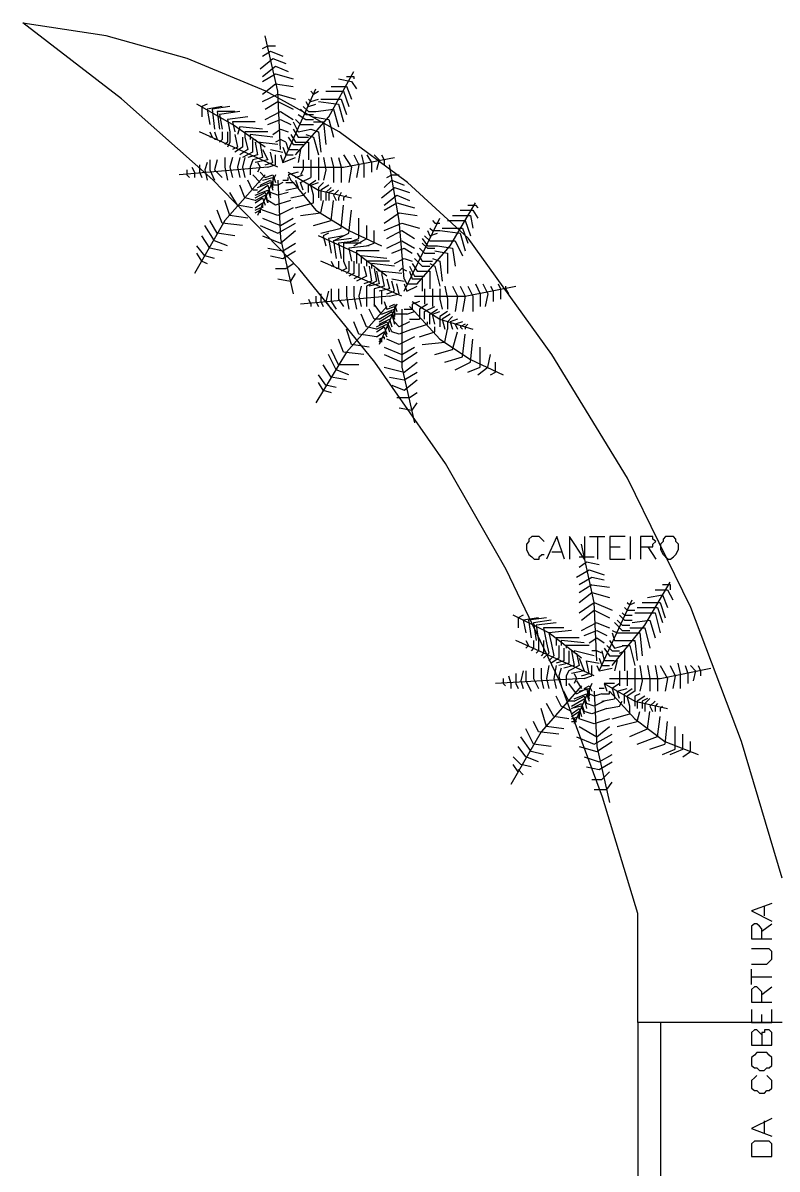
# Model space of a CAD drawing. Header units: millimetres. Extents: x -369 to -70, y -1414 to -1185.
# Drawn here: x -280.49 to -270.41, y -1296.59 to -1281.26 of the extents above; entities that cross this region are included whole.
import ezdxf

# ---------------------------------------------------------------- set-up
doc = ezdxf.new("R2010")
doc.units = ezdxf.units.MM
doc.header["$MEASUREMENT"] = 0
for name, color, linetype in [('10', 10, 'Continuous'), ('2', 2, 'Continuous'), ('50', 50, 'Continuous'), ('64', 64, 'Continuous')]:
    doc.layers.add(name, color=color, linetype=linetype)

msp = doc.modelspace()

# ---------------------------------------------------------------- linework, layer by layer
at = {"layer": '10'}
for points in [[(-272.272, -1294.624), (-272.272, -1301.05)], [(-270.342, -1294.624), (-272.272, -1294.624)], [(-271.969, -1294.624), (-271.969, -1301.05)]]:
    msp.add_lwpolyline(points, dxfattribs=at)
at = {"layer": '2'}
for points in [[(-272.272, -1293.169), (-272.744, -1291.611), (-273.319, -1290.056), (-274.031, -1288.565), (-274.842, -1287.147), (-275.789, -1285.792), (-276.804, -1284.541), (-277.955, -1283.354), (-279.174, -1282.271), (-280.493, -1281.256)], [(-274.538, -1284.134), (-275.35, -1283.39), (-276.265, -1282.715), (-277.244, -1282.171), (-278.295, -1281.732), (-279.378, -1281.428), (-280.493, -1281.26)], [(-270.342, -1292.694), (-270.886, -1290.867), (-271.561, -1289.073), (-272.408, -1287.347), (-273.423, -1285.692), (-274.538, -1284.134)], [(-272.272, -1294.624), (-272.272, -1293.169)]]:
    msp.add_lwpolyline(points, dxfattribs=at)
at = {"layer": '50'}
for points in [[(-273.523, -1288.194), (-273.555, -1288.162), (-273.591, -1288.126), (-273.659, -1288.126), (-273.691, -1288.126), (-273.727, -1288.162), (-273.727, -1288.194), (-273.759, -1288.23), (-273.759, -1288.298), (-273.727, -1288.366), (-273.691, -1288.398), (-273.659, -1288.43), (-273.591, -1288.43), (-273.591, -1288.398), (-273.555, -1288.366), (-273.523, -1288.366)], [(-273.251, -1288.43), (-273.355, -1288.126), (-273.355, -1288.126), (-273.491, -1288.43)], [(-272.984, -1288.126), (-272.984, -1288.43), (-272.984, -1288.43), (-273.184, -1288.126), (-273.184, -1288.126), (-273.184, -1288.43)], [(-272.916, -1288.126), (-272.712, -1288.126)], [(-272.812, -1288.126), (-272.812, -1288.43)], [(-272.44, -1288.126), (-272.644, -1288.126), (-272.644, -1288.126), (-272.644, -1288.43)], [(-272.372, -1288.126), (-272.372, -1288.43)], [(-272.236, -1288.262), (-272.137, -1288.262), (-272.069, -1288.262), (-272.069, -1288.23), (-272.033, -1288.194), (-272.069, -1288.162), (-272.069, -1288.126), (-272.137, -1288.126), (-272.236, -1288.126), (-272.236, -1288.126), (-272.236, -1288.43)], [(-271.865, -1288.126), (-271.901, -1288.126), (-271.933, -1288.162), (-271.933, -1288.194), (-271.969, -1288.23), (-271.969, -1288.298), (-271.933, -1288.366), (-271.901, -1288.398), (-271.865, -1288.43), (-271.833, -1288.43), (-271.797, -1288.398), (-271.765, -1288.366), (-271.729, -1288.298), (-271.729, -1288.23), (-271.765, -1288.194), (-271.765, -1288.162), (-271.797, -1288.126), (-271.833, -1288.126), (-271.865, -1288.126)], [(-273.423, -1288.33), (-273.287, -1288.33)], [(-272.644, -1288.262), (-272.508, -1288.262)], [(-272.137, -1288.262), (-272.033, -1288.43)], [(-272.644, -1288.43), (-272.44, -1288.43)], [(-270.478, -1293.033), (-270.75, -1293.133), (-270.75, -1293.133), (-270.478, -1293.269)], [(-270.578, -1293.201), (-270.578, -1293.065)], [(-270.614, -1293.505), (-270.614, -1293.373), (-270.646, -1293.337), (-270.682, -1293.305), (-270.714, -1293.305), (-270.75, -1293.337), (-270.75, -1293.373), (-270.75, -1293.505), (-270.75, -1293.505), (-270.478, -1293.505)], [(-270.614, -1293.405), (-270.478, -1293.305)], [(-270.75, -1293.845), (-270.546, -1293.845), (-270.514, -1293.813), (-270.478, -1293.777), (-270.478, -1293.745), (-270.478, -1293.709), (-270.478, -1293.677), (-270.514, -1293.641), (-270.546, -1293.641), (-270.75, -1293.641)], [(-270.75, -1294.116), (-270.75, -1293.913)], [(-270.75, -1294.013), (-270.478, -1294.013)], [(-270.614, -1294.352), (-270.614, -1294.216), (-270.646, -1294.184), (-270.682, -1294.148), (-270.714, -1294.148), (-270.75, -1294.184), (-270.75, -1294.216), (-270.75, -1294.352), (-270.75, -1294.352), (-270.478, -1294.352)], [(-270.614, -1294.252), (-270.478, -1294.148)], [(-270.75, -1294.452), (-270.75, -1294.624), (-270.75, -1294.624), (-270.478, -1294.624)], [(-270.478, -1294.624), (-270.478, -1294.452)], [(-270.614, -1294.624), (-270.614, -1294.52)], [(-270.614, -1294.792), (-270.646, -1294.76), (-270.682, -1294.724), (-270.714, -1294.724), (-270.75, -1294.76), (-270.75, -1294.792), (-270.75, -1294.928), (-270.75, -1294.928), (-270.478, -1294.928), (-270.478, -1294.928), (-270.478, -1294.792), (-270.478, -1294.76), (-270.514, -1294.724), (-270.578, -1294.724), (-270.578, -1294.76), (-270.614, -1294.76), (-270.614, -1294.792), (-270.614, -1294.928)], [(-270.75, -1295.163), (-270.75, -1295.199), (-270.714, -1295.231), (-270.682, -1295.231), (-270.646, -1295.267), (-270.582, -1295.267), (-270.546, -1295.231), (-270.514, -1295.231), (-270.478, -1295.199), (-270.478, -1295.163), (-270.478, -1295.132), (-270.478, -1295.096), (-270.514, -1295.064), (-270.546, -1295.028), (-270.582, -1295.028), (-270.646, -1295.028), (-270.682, -1295.028), (-270.714, -1295.064), (-270.75, -1295.096), (-270.75, -1295.132), (-270.75, -1295.163)], [(-270.682, -1295.335), (-270.714, -1295.367), (-270.75, -1295.403), (-270.75, -1295.467), (-270.75, -1295.503), (-270.714, -1295.535), (-270.682, -1295.535), (-270.646, -1295.571), (-270.578, -1295.571), (-270.546, -1295.535), (-270.514, -1295.535), (-270.478, -1295.503), (-270.478, -1295.467), (-270.478, -1295.403), (-270.514, -1295.367), (-270.546, -1295.335)], [(-270.478, -1295.911), (-270.75, -1296.043), (-270.75, -1296.043), (-270.478, -1296.147)], [(-270.578, -1296.111), (-270.578, -1295.943)], [(-270.75, -1296.418), (-270.478, -1296.418), (-270.478, -1296.418), (-270.478, -1296.314), (-270.478, -1296.247), (-270.514, -1296.215), (-270.546, -1296.215), (-270.578, -1296.215), (-270.646, -1296.215), (-270.682, -1296.215), (-270.714, -1296.215), (-270.75, -1296.247), (-270.75, -1296.314), (-270.75, -1296.418)]]:
    msp.add_lwpolyline(points, dxfattribs=at)
at = {"layer": '64'}
for points in [[(-277.048, -1282.951), (-277.084, -1282.171), (-277.252, -1281.428)], [(-277.288, -1281.6), (-277.22, -1281.564), (-277.22, -1281.564), (-277.116, -1281.564)], [(-277.32, -1281.868), (-277.152, -1281.732)], [(-277.288, -1281.7), (-277.184, -1281.632), (-277.016, -1281.7)], [(-277.152, -1281.732), (-276.98, -1281.8)], [(-277.288, -1281.971), (-277.116, -1281.836)], [(-277.116, -1281.836), (-276.948, -1281.904)], [(-277.288, -1282.039), (-277.116, -1281.936)], [(-277.116, -1281.936), (-276.88, -1282.003)], [(-276.848, -1283.019), (-276.405, -1282.511), (-276.069, -1281.904)], [(-276.273, -1282.003), (-276.101, -1282.039)], [(-276.169, -1281.971), (-276.069, -1281.971)], [(-276.101, -1282.039), (-276.033, -1282.139)], [(-276.069, -1281.971), (-276.069, -1282.003)], [(-277.288, -1282.207), (-277.116, -1282.071)], [(-277.116, -1282.071), (-276.88, -1282.107)], [(-277.016, -1283.122), (-276.576, -1282.139)], [(-276.644, -1282.171), (-276.608, -1282.207)], [(-276.608, -1282.207), (-276.54, -1282.171)], [(-276.441, -1282.171), (-276.205, -1282.171)], [(-276.373, -1282.107), (-276.169, -1282.107)], [(-276.205, -1282.171), (-276.137, -1282.375)], [(-276.169, -1282.103), (-276.101, -1282.275)], [(-277.252, -1282.919), (-277.691, -1282.615), (-278.167, -1282.343)], [(-278.031, -1282.343), (-278.099, -1282.375), (-278.099, -1282.375), (-278.099, -1282.511)], [(-277.288, -1282.307), (-277.084, -1282.207)], [(-277.252, -1282.411), (-277.084, -1282.307)], [(-277.084, -1282.207), (-276.848, -1282.275)], [(-277.084, -1282.307), (-276.88, -1282.411)], [(-276.712, -1282.307), (-276.676, -1282.375)], [(-276.676, -1282.275), (-276.644, -1282.307)], [(-276.676, -1282.375), (-276.576, -1282.343)], [(-276.644, -1282.307), (-276.54, -1282.275)], [(-276.54, -1282.307), (-276.273, -1282.343)], [(-276.509, -1282.275), (-276.237, -1282.275)], [(-276.273, -1282.343), (-276.205, -1282.579)], [(-276.237, -1282.275), (-276.169, -1282.479)], [(-277.827, -1282.375), (-278.031, -1282.411)], [(-278.031, -1282.411), (-277.995, -1282.615)], [(-277.727, -1282.375), (-277.963, -1282.411)], [(-277.963, -1282.411), (-277.931, -1282.679)], [(-277.895, -1282.443), (-277.863, -1282.679)], [(-277.659, -1282.443), (-277.895, -1282.443)], [(-277.592, -1282.443), (-277.863, -1282.479), (-277.863, -1282.479), (-277.827, -1282.679)], [(-277.488, -1282.511), (-277.759, -1282.547), (-277.759, -1282.547), (-277.727, -1282.715)], [(-277.252, -1282.547), (-277.048, -1282.443)], [(-277.048, -1282.443), (-276.88, -1282.547)], [(-276.812, -1282.479), (-276.712, -1282.547)], [(-276.78, -1282.411), (-276.712, -1282.479)], [(-276.744, -1282.375), (-276.676, -1282.443)], [(-276.712, -1282.479), (-276.608, -1282.479)], [(-276.676, -1282.443), (-276.576, -1282.443)], [(-276.608, -1282.511), (-276.405, -1282.547)], [(-276.576, -1282.443), (-276.341, -1282.411)], [(-276.341, -1282.411), (-276.273, -1282.647)], [(-277.691, -1282.579), (-277.659, -1282.715)], [(-277.388, -1282.579), (-277.691, -1282.579)], [(-277.592, -1282.647), (-277.624, -1282.747)], [(-277.288, -1282.679), (-277.592, -1282.647)], [(-277.22, -1282.615), (-277.048, -1282.547)], [(-277.048, -1282.547), (-276.912, -1282.615)], [(-276.88, -1282.579), (-276.812, -1282.715)], [(-276.848, -1282.547), (-276.78, -1282.615)], [(-276.78, -1282.615), (-276.608, -1282.615)], [(-276.712, -1282.547), (-276.608, -1282.547)], [(-276.608, -1282.579), (-276.473, -1282.579)], [(-276.473, -1282.579), (-276.441, -1282.883)], [(-276.405, -1282.547), (-276.341, -1282.783)], [(-277.084, -1283.186), (-278.131, -1282.715)], [(-277.995, -1282.715), (-277.963, -1282.783), (-277.963, -1282.783), (-277.995, -1282.783)], [(-277.931, -1282.715), (-277.895, -1282.815), (-277.895, -1282.815), (-277.931, -1282.815)], [(-277.827, -1282.815), (-277.863, -1282.851)], [(-277.827, -1282.715), (-277.827, -1282.815)], [(-277.759, -1282.715), (-277.759, -1282.851)], [(-277.727, -1282.715), (-277.727, -1282.851)], [(-277.659, -1282.747), (-277.624, -1282.919)], [(-277.556, -1282.783), (-277.556, -1282.919)], [(-277.524, -1282.715), (-277.524, -1282.783)], [(-277.22, -1282.715), (-277.524, -1282.715)], [(-277.524, -1282.783), (-277.488, -1282.951)], [(-277.456, -1282.747), (-277.456, -1282.815)], [(-277.152, -1282.783), (-277.456, -1282.747)], [(-277.424, -1282.815), (-277.424, -1282.987)], [(-277.356, -1282.851), (-277.388, -1282.815)], [(-277.152, -1282.747), (-277.048, -1282.679)], [(-277.048, -1282.815), (-277.116, -1282.851)], [(-277.048, -1282.679), (-276.948, -1282.715)], [(-276.98, -1282.851), (-277.048, -1282.815)], [(-276.948, -1282.783), (-276.88, -1282.883)], [(-276.912, -1282.747), (-276.848, -1282.851)], [(-276.88, -1282.679), (-276.812, -1282.783)], [(-276.812, -1282.715), (-276.644, -1282.679)], [(-276.812, -1282.783), (-276.676, -1282.783)], [(-276.712, -1282.747), (-276.608, -1282.783)], [(-276.644, -1282.679), (-276.54, -1282.715)], [(-276.608, -1282.783), (-276.54, -1283.019)], [(-276.54, -1282.715), (-276.509, -1282.987)], [(-277.759, -1282.851), (-277.795, -1282.883)], [(-277.727, -1282.851), (-277.759, -1282.919)], [(-277.624, -1282.919), (-277.691, -1282.951)], [(-277.556, -1282.919), (-277.659, -1282.987)], [(-277.488, -1282.951), (-277.592, -1283.019)], [(-277.32, -1282.883), (-277.288, -1283.055), (-277.42, -1283.086)], [(-277.388, -1282.851), (-277.356, -1283.019)], [(-277.288, -1282.951), (-277.22, -1283.086), (-277.22, -1283.086), (-277.388, -1283.122)], [(-277.084, -1282.883), (-277.356, -1282.851)], [(-277.184, -1282.951), (-277.016, -1282.987)], [(-277.016, -1282.919), (-276.98, -1283.019)], [(-276.98, -1282.851), (-276.948, -1282.951)], [(-276.948, -1282.951), (-276.812, -1282.951)], [(-276.88, -1282.883), (-276.744, -1282.883)], [(-276.848, -1282.851), (-276.744, -1282.851)], [(-276.78, -1282.951), (-276.812, -1283.122)], [(-276.744, -1282.851), (-276.676, -1282.851)], [(-276.676, -1282.851), (-276.676, -1283.086)], [(-278.031, -1283.122), (-278.063, -1283.222)], [(-277.995, -1283.086), (-277.995, -1283.222)], [(-277.895, -1283.086), (-277.931, -1283.222)], [(-277.795, -1283.055), (-277.795, -1283.186)], [(-277.691, -1283.055), (-277.727, -1283.186)], [(-277.592, -1283.055), (-277.624, -1283.186)], [(-277.424, -1282.987), (-277.556, -1283.055)], [(-277.524, -1283.055), (-277.556, -1283.186), (-277.556, -1283.186), (-277.524, -1283.322)], [(-277.356, -1283.019), (-277.488, -1283.055)], [(-277.42, -1283.086), (-277.456, -1283.186)], [(-277.356, -1283.122), (-277.32, -1283.186)], [(-277.252, -1283.154), (-277.152, -1283.122)], [(-277.152, -1283.122), (-277.184, -1282.987)], [(-277.116, -1283.154), (-277.116, -1283.019)], [(-277.048, -1283.019), (-277.016, -1283.122), (-276.848, -1283.055)], [(-276.98, -1283.019), (-276.88, -1283.019)], [(-276.88, -1283.186), (-276.205, -1283.186), (-275.525, -1283.055)], [(-276.744, -1283.086), (-276.744, -1283.222)], [(-276.644, -1283.086), (-276.644, -1283.222)], [(-276.54, -1283.055), (-276.54, -1283.222)], [(-276.473, -1283.055), (-276.441, -1283.222)], [(-276.373, -1283.055), (-276.341, -1283.186), (-276.341, -1283.186), (-276.341, -1283.39)], [(-276.273, -1283.055), (-276.237, -1283.186), (-276.237, -1283.186), (-276.237, -1283.39)], [(-276.205, -1283.019), (-276.101, -1283.186), (-276.101, -1283.186), (-276.137, -1283.39)], [(-276.069, -1283.019), (-276.001, -1283.154)], [(-275.965, -1283.019), (-275.933, -1283.154), (-275.933, -1283.322)], [(-275.897, -1283.019), (-275.833, -1283.122)], [(-275.833, -1283.118), (-275.833, -1283.254)], [(-275.797, -1283.019), (-275.729, -1283.086), (-275.765, -1283.222)], [(-275.697, -1283.019), (-275.661, -1283.086), (-275.661, -1283.086), (-275.661, -1283.154)], [(-277.22, -1283.186), (-278.403, -1283.29)], [(-278.303, -1283.222), (-278.303, -1283.29), (-278.303, -1283.29), (-278.267, -1283.322)], [(-278.235, -1283.186), (-278.199, -1283.254), (-278.199, -1283.322)], [(-278.131, -1283.154), (-278.131, -1283.254)], [(-278.131, -1283.254), (-278.099, -1283.322)], [(-278.063, -1283.222), (-278.031, -1283.358)], [(-277.995, -1283.222), (-277.931, -1283.358)], [(-277.931, -1283.222), (-277.827, -1283.322)], [(-277.795, -1283.186), (-277.759, -1283.358)], [(-277.727, -1283.186), (-277.691, -1283.322)], [(-277.624, -1283.186), (-277.592, -1283.322)], [(-277.456, -1283.186), (-277.456, -1283.29)], [(-277.32, -1283.186), (-277.356, -1283.254)], [(-277.32, -1283.254), (-277.252, -1283.322)], [(-277.22, -1283.186), (-277.116, -1283.154)], [(-276.812, -1283.254), (-276.948, -1283.29)], [(-276.948, -1283.254), (-276.54, -1283.494), (-276.101, -1283.594)], [(-276.744, -1283.222), (-276.78, -1283.29)], [(-276.644, -1283.222), (-276.644, -1283.322)], [(-276.54, -1283.222), (-276.54, -1283.358)], [(-276.441, -1283.222), (-276.473, -1283.358)], [(-276.001, -1283.154), (-276.033, -1283.322)], [(-275.394, -1284.677), (-275.461, -1283.898), (-275.593, -1283.154)], [(-277.252, -1283.29), (-277.795, -1283.898), (-278.199, -1284.609)], [(-277.524, -1283.594), (-277.592, -1283.426)], [(-277.424, -1283.494), (-277.488, -1283.358)], [(-277.32, -1283.39), (-277.42, -1283.29)], [(-277.116, -1283.29), (-277.356, -1283.83)], [(-277.356, -1283.458), (-277.184, -1283.39)], [(-277.356, -1283.526), (-277.22, -1283.426), (-277.22, -1283.426), (-277.184, -1283.562)], [(-277.32, -1283.426), (-277.184, -1283.358)], [(-277.288, -1283.358), (-277.152, -1283.322)], [(-277.252, -1283.322), (-277.152, -1283.29)], [(-277.184, -1283.358), (-277.152, -1283.458)], [(-277.184, -1283.39), (-277.152, -1283.494)], [(-277.152, -1283.29), (-277.116, -1283.39)], [(-277.152, -1283.322), (-277.152, -1283.426)], [(-277.084, -1283.426), (-277.152, -1283.426)], [(-277.084, -1283.358), (-277.048, -1284.138), (-276.88, -1284.881)], [(-277.016, -1283.39), (-277.084, -1283.426)], [(-277.016, -1283.358), (-276.948, -1283.358), (-276.948, -1283.358), (-276.948, -1283.322)], [(-276.98, -1283.39), (-276.88, -1283.39)], [(-276.948, -1283.29), (-276.912, -1283.358)], [(-276.88, -1283.39), (-276.912, -1283.358)], [(-276.88, -1283.39), (-276.576, -1283.762), (-276.137, -1284.034), (-275.697, -1284.237)], [(-276.848, -1283.322), (-276.744, -1283.29)], [(-276.848, -1283.358), (-276.812, -1283.458)], [(-276.78, -1283.39), (-276.644, -1283.322)], [(-276.744, -1283.494), (-276.78, -1283.39)], [(-276.676, -1283.426), (-276.576, -1283.358)], [(-276.676, -1283.526), (-276.676, -1283.426)], [(-276.644, -1283.426), (-276.54, -1283.39)], [(-276.608, -1283.562), (-276.644, -1283.426)], [(-276.473, -1283.39), (-276.54, -1283.458)], [(-276.405, -1283.426), (-276.509, -1283.494)], [(-275.661, -1283.458), (-275.561, -1283.358), (-275.394, -1283.426)], [(-275.629, -1283.322), (-275.561, -1283.29), (-275.561, -1283.29), (-275.461, -1283.29)], [(-277.624, -1283.694), (-277.727, -1283.526)], [(-277.356, -1283.494), (-277.42, -1283.494)], [(-277.388, -1283.562), (-277.22, -1283.494), (-277.22, -1283.494), (-277.184, -1283.594)], [(-277.388, -1283.594), (-277.252, -1283.526)], [(-277.388, -1283.63), (-277.252, -1283.562)], [(-277.252, -1283.526), (-277.22, -1283.662), (-277.22, -1283.662), (-277.252, -1283.562)], [(-277.084, -1283.562), (-277.184, -1283.526)], [(-276.948, -1283.526), (-277.084, -1283.562)], [(-276.98, -1283.494), (-276.812, -1283.458)], [(-276.912, -1283.594), (-276.744, -1283.562), (-276.744, -1283.562), (-276.712, -1283.526)], [(-276.608, -1283.662), (-276.608, -1283.562)], [(-276.54, -1283.458), (-276.54, -1283.594)], [(-276.509, -1283.494), (-276.509, -1283.63)], [(-276.373, -1283.458), (-276.441, -1283.526)], [(-276.441, -1283.526), (-276.441, -1283.63)], [(-276.341, -1283.494), (-276.405, -1283.526), (-276.405, -1283.526), (-276.405, -1283.63)], [(-276.273, -1283.494), (-276.341, -1283.562), (-276.305, -1283.63)], [(-276.237, -1283.526), (-276.273, -1283.594)], [(-276.169, -1283.562), (-276.205, -1283.594), (-276.205, -1283.594), (-276.205, -1283.63)], [(-275.697, -1283.594), (-275.525, -1283.458)], [(-275.661, -1283.694), (-275.493, -1283.562)], [(-275.525, -1283.458), (-275.326, -1283.526)], [(-275.493, -1283.562), (-275.326, -1283.63)], [(-277.727, -1283.83), (-277.795, -1283.63)], [(-277.424, -1283.73), (-277.624, -1283.694)], [(-277.388, -1283.63), (-277.524, -1283.594)], [(-277.388, -1283.662), (-277.288, -1283.594)], [(-277.388, -1283.73), (-277.288, -1283.662)], [(-277.388, -1283.762), (-277.32, -1283.73)], [(-277.32, -1283.73), (-277.288, -1283.762)], [(-277.288, -1283.594), (-277.252, -1283.694)], [(-277.288, -1283.662), (-277.288, -1283.73)], [(-277.116, -1283.694), (-277.22, -1283.63)], [(-276.916, -1283.63), (-277.116, -1283.694)], [(-276.88, -1283.73), (-277.084, -1283.83)], [(-276.848, -1283.73), (-276.608, -1283.662)], [(-276.509, -1283.798), (-276.473, -1283.63)], [(-276.373, -1283.898), (-276.341, -1283.63)], [(-276.273, -1283.594), (-276.273, -1283.63)], [(-276.237, -1284.002), (-276.205, -1283.694)], [(-275.661, -1283.762), (-275.493, -1283.662)], [(-275.493, -1283.662), (-275.258, -1283.73)], [(-275.222, -1284.745), (-274.782, -1284.237), (-274.442, -1283.662)], [(-274.546, -1283.694), (-274.442, -1283.694)], [(-274.442, -1283.694), (-274.41, -1283.73)], [(-277.827, -1283.934), (-277.895, -1283.762)], [(-277.488, -1283.866), (-277.727, -1283.83)], [(-277.388, -1283.798), (-277.32, -1283.762)], [(-277.32, -1283.762), (-277.32, -1283.798)], [(-277.084, -1283.83), (-277.288, -1283.762)], [(-277.288, -1283.866), (-277.048, -1283.966)], [(-277.048, -1283.966), (-276.88, -1283.866)], [(-276.78, -1283.83), (-276.509, -1283.798)], [(-276.137, -1284.07), (-276.101, -1283.762)], [(-276.001, -1284.138), (-276.001, -1283.866)], [(-275.661, -1283.934), (-275.461, -1283.798)], [(-275.461, -1283.798), (-275.222, -1283.83)], [(-275.394, -1284.845), (-274.918, -1283.866)], [(-274.75, -1283.83), (-274.51, -1283.83)], [(-274.646, -1283.762), (-274.478, -1283.762)], [(-274.51, -1283.83), (-274.478, -1284.002)], [(-274.478, -1283.762), (-274.41, -1283.866)], [(-277.931, -1284.169), (-278.063, -1283.966)], [(-277.895, -1284.07), (-277.995, -1283.898)], [(-277.556, -1283.966), (-277.827, -1283.934)], [(-277.32, -1283.966), (-277.084, -1284.07)], [(-277.084, -1284.07), (-276.848, -1283.934)], [(-277.048, -1284.201), (-276.848, -1284.034)], [(-276.608, -1283.966), (-276.373, -1283.898)], [(-276.509, -1284.07), (-276.237, -1284.002)], [(-275.897, -1284.138), (-275.897, -1283.966)], [(-275.797, -1284.201), (-275.797, -1284.034)], [(-275.661, -1284.034), (-275.426, -1283.934)], [(-275.629, -1284.138), (-275.426, -1284.034)], [(-275.426, -1283.934), (-275.19, -1284.002)], [(-275.426, -1284.034), (-275.258, -1284.138)], [(-275.086, -1284.034), (-275.054, -1284.102)], [(-275.054, -1284.002), (-275.018, -1284.034)], [(-275.018, -1283.898), (-274.986, -1283.934)], [(-275.018, -1284.034), (-274.918, -1284.034)], [(-274.986, -1283.934), (-274.918, -1283.934)], [(-274.918, -1284.034), (-274.646, -1284.07)], [(-274.886, -1284.002), (-274.614, -1284.002)], [(-274.818, -1283.898), (-274.578, -1283.898)], [(-274.614, -1284.002), (-274.546, -1284.201)], [(-274.578, -1283.898), (-274.51, -1284.102)], [(-277.995, -1284.269), (-278.099, -1284.102)], [(-277.759, -1284.237), (-277.931, -1284.169)], [(-277.659, -1284.102), (-277.895, -1284.07)], [(-277.288, -1284.102), (-277.048, -1284.201)], [(-275.629, -1284.645), (-276.033, -1284.337), (-276.54, -1284.102)], [(-276.409, -1284.07), (-276.477, -1284.102), (-276.477, -1284.102), (-276.441, -1284.237)], [(-276.205, -1284.102), (-276.409, -1284.138)], [(-276.409, -1284.138), (-276.373, -1284.337)], [(-276.341, -1284.169), (-276.137, -1284.07)], [(-276.101, -1284.138), (-276.341, -1284.169)], [(-276.341, -1284.169), (-276.305, -1284.405)], [(-276.001, -1284.169), (-276.273, -1284.201)], [(-276.169, -1284.201), (-276.001, -1284.138)], [(-276.069, -1284.237), (-275.897, -1284.138)], [(-275.629, -1284.269), (-275.426, -1284.169)], [(-275.426, -1284.169), (-275.258, -1284.269)], [(-275.154, -1284.138), (-275.086, -1284.237)], [(-275.122, -1284.102), (-275.054, -1284.169)], [(-275.054, -1284.102), (-274.95, -1284.07)], [(-275.054, -1284.169), (-274.95, -1284.169)], [(-274.95, -1284.169), (-274.714, -1284.169)], [(-274.714, -1284.169), (-274.614, -1284.373)], [(-274.646, -1284.07), (-274.578, -1284.305)], [(-278.063, -1284.373), (-278.167, -1284.237)], [(-278.099, -1284.441), (-278.167, -1284.337)], [(-277.827, -1284.305), (-277.995, -1284.269)], [(-277.22, -1284.269), (-277.016, -1284.305)], [(-277.016, -1284.305), (-276.848, -1284.201)], [(-277.016, -1284.405), (-276.848, -1284.305)], [(-276.273, -1284.201), (-276.237, -1284.405)], [(-275.969, -1284.201), (-276.205, -1284.201), (-276.205, -1284.201), (-276.205, -1284.441)], [(-275.865, -1284.237), (-276.137, -1284.269), (-276.137, -1284.269), (-276.101, -1284.441)], [(-276.033, -1284.305), (-276.033, -1284.473)], [(-275.729, -1284.305), (-276.033, -1284.305)], [(-275.897, -1284.237), (-275.797, -1284.201)], [(-275.561, -1284.337), (-275.394, -1284.269)], [(-275.394, -1284.269), (-275.29, -1284.337)], [(-275.222, -1284.337), (-275.154, -1284.441)], [(-275.19, -1284.269), (-275.122, -1284.337)], [(-275.154, -1284.201), (-275.086, -1284.269)], [(-275.122, -1284.337), (-274.986, -1284.337)], [(-275.086, -1284.237), (-274.95, -1284.237)], [(-275.086, -1284.269), (-274.986, -1284.269)], [(-274.986, -1284.305), (-274.818, -1284.337)], [(-274.95, -1284.237), (-274.75, -1284.269)], [(-274.818, -1284.337), (-274.818, -1284.609)], [(-274.75, -1284.269), (-274.714, -1284.509)], [(-278.099, -1284.441), (-278.031, -1284.473)], [(-277.931, -1284.405), (-278.063, -1284.373)], [(-277.184, -1284.373), (-277.016, -1284.405)], [(-276.98, -1284.541), (-276.88, -1284.473)], [(-275.426, -1284.913), (-276.509, -1284.441)], [(-276.373, -1284.441), (-276.341, -1284.509), (-276.341, -1284.509), (-276.373, -1284.509)], [(-276.273, -1284.441), (-276.273, -1284.541), (-276.273, -1284.541), (-276.305, -1284.541)], [(-276.205, -1284.441), (-276.169, -1284.541)], [(-276.137, -1284.441), (-276.137, -1284.577)], [(-276.069, -1284.441), (-276.069, -1284.609)], [(-276.001, -1284.473), (-276.001, -1284.645)], [(-275.969, -1284.373), (-275.969, -1284.473)], [(-275.629, -1284.405), (-275.969, -1284.373)], [(-275.901, -1284.441), (-275.901, -1284.509)], [(-275.593, -1284.441), (-275.901, -1284.441)], [(-275.833, -1284.473), (-275.833, -1284.541)], [(-275.525, -1284.509), (-275.833, -1284.473)], [(-275.525, -1284.473), (-275.394, -1284.405)], [(-275.394, -1284.405), (-275.29, -1284.441)], [(-275.29, -1284.473), (-275.222, -1284.577)], [(-275.258, -1284.405), (-275.154, -1284.509)], [(-275.154, -1284.441), (-275.018, -1284.441)], [(-275.054, -1284.473), (-274.986, -1284.509)], [(-275.018, -1284.405), (-274.918, -1284.441)], [(-274.918, -1284.441), (-274.886, -1284.709)], [(-277.116, -1284.541), (-276.98, -1284.541)], [(-276.912, -1284.709), (-276.848, -1284.609)], [(-276.169, -1284.541), (-276.237, -1284.577)], [(-276.137, -1284.577), (-276.169, -1284.609)], [(-276.069, -1284.609), (-276.137, -1284.645)], [(-276.001, -1284.645), (-276.069, -1284.677)], [(-275.901, -1284.645), (-276.033, -1284.709)], [(-275.933, -1284.509), (-275.901, -1284.645)], [(-275.865, -1284.509), (-275.833, -1284.709)], [(-275.797, -1284.541), (-275.765, -1284.709)], [(-275.697, -1284.609), (-275.661, -1284.777), (-275.797, -1284.813)], [(-275.729, -1284.577), (-275.765, -1284.541)], [(-275.765, -1284.577), (-275.729, -1284.745)], [(-275.426, -1284.609), (-275.729, -1284.577)], [(-275.426, -1284.541), (-275.461, -1284.577)], [(-275.358, -1284.577), (-275.426, -1284.541)], [(-275.326, -1284.509), (-275.258, -1284.645)], [(-275.326, -1284.577), (-275.29, -1284.677)], [(-275.258, -1284.645), (-275.122, -1284.645)], [(-275.222, -1284.577), (-275.122, -1284.577)], [(-275.154, -1284.509), (-275.054, -1284.509)], [(-275.122, -1284.577), (-275.054, -1284.577)], [(-275.054, -1284.577), (-275.054, -1284.813)], [(-274.986, -1284.509), (-274.918, -1284.777)], [(-277.084, -1284.677), (-276.916, -1284.709)], [(-276.169, -1284.777), (-276.169, -1284.913)], [(-276.069, -1284.777), (-276.069, -1284.913)], [(-275.969, -1284.777), (-276.001, -1284.913)], [(-275.833, -1284.709), (-275.933, -1284.745)], [(-275.765, -1284.709), (-275.901, -1284.777)], [(-275.901, -1284.777), (-275.901, -1284.913), (-275.901, -1284.913), (-275.901, -1285.049)], [(-275.729, -1284.745), (-275.865, -1284.777)], [(-275.629, -1284.677), (-275.593, -1284.813), (-275.593, -1284.813), (-275.729, -1284.845)], [(-275.561, -1284.677), (-275.394, -1284.709)], [(-275.525, -1284.845), (-275.561, -1284.709)], [(-275.461, -1284.881), (-275.493, -1284.745)], [(-275.394, -1284.677), (-275.358, -1284.745)], [(-275.394, -1284.745), (-275.358, -1284.845), (-275.222, -1284.777)], [(-275.358, -1284.745), (-275.222, -1284.745)], [(-275.29, -1284.677), (-275.154, -1284.677)], [(-275.258, -1284.913), (-274.578, -1284.913), (-273.903, -1284.777)], [(-275.154, -1284.677), (-275.154, -1284.845)], [(-274.85, -1284.777), (-274.818, -1284.949)], [(-274.75, -1284.777), (-274.682, -1284.913), (-274.682, -1284.913), (-274.714, -1285.117)], [(-274.646, -1284.777), (-274.578, -1284.913), (-274.578, -1284.913), (-274.614, -1285.117)], [(-274.546, -1284.777), (-274.478, -1284.913), (-274.478, -1284.913), (-274.478, -1285.117)], [(-274.442, -1284.745), (-274.378, -1284.881)], [(-274.342, -1284.745), (-274.275, -1284.881), (-274.311, -1285.049)], [(-274.243, -1284.777), (-274.207, -1284.845)], [(-274.139, -1284.745), (-274.107, -1284.813), (-274.107, -1284.949)], [(-274.039, -1284.777), (-274.039, -1284.813), (-274.039, -1284.813), (-274.003, -1284.881)], [(-275.593, -1284.913), (-276.78, -1285.017)], [(-276.676, -1284.949), (-276.644, -1285.017), (-276.644, -1285.017), (-276.644, -1285.049)], [(-276.576, -1284.913), (-276.576, -1284.981), (-276.54, -1285.049)], [(-276.509, -1284.881), (-276.509, -1284.981)], [(-276.409, -1284.845), (-276.441, -1284.981)], [(-276.373, -1284.813), (-276.373, -1284.981)], [(-276.273, -1284.813), (-276.273, -1284.949)], [(-276.273, -1284.949), (-276.205, -1285.049)], [(-276.169, -1284.913), (-276.137, -1285.085)], [(-276.069, -1284.913), (-276.033, -1285.085)], [(-276.001, -1284.913), (-275.969, -1285.049)], [(-275.797, -1284.813), (-275.797, -1284.913)], [(-275.797, -1284.913), (-275.797, -1285.049)], [(-275.697, -1284.845), (-275.697, -1284.913)], [(-275.697, -1284.913), (-275.697, -1285.017)], [(-275.629, -1284.881), (-275.525, -1284.845)], [(-275.593, -1284.913), (-275.461, -1284.881)], [(-275.122, -1284.813), (-275.122, -1284.949)], [(-275.122, -1284.949), (-275.122, -1285.017)], [(-275.018, -1284.813), (-275.018, -1284.949)], [(-275.018, -1284.949), (-275.018, -1285.049)], [(-274.918, -1284.813), (-274.918, -1284.949)], [(-274.918, -1284.949), (-274.886, -1285.085)], [(-274.818, -1284.949), (-274.818, -1285.085)], [(-274.378, -1284.881), (-274.378, -1285.049)], [(-274.207, -1284.845), (-274.207, -1284.981)], [(-275.629, -1285.049), (-276.169, -1285.66), (-276.576, -1286.336)], [(-276.509, -1284.981), (-276.477, -1285.049)], [(-276.441, -1284.981), (-276.373, -1285.085)], [(-276.373, -1284.981), (-276.305, -1285.085)], [(-275.797, -1285.217), (-275.865, -1285.085)], [(-275.697, -1285.153), (-275.797, -1285.017)], [(-275.493, -1285.017), (-275.729, -1285.556)], [(-275.729, -1285.217), (-275.561, -1285.117)], [(-275.697, -1285.153), (-275.525, -1285.085)], [(-275.661, -1284.981), (-275.629, -1285.085)], [(-275.629, -1285.085), (-275.525, -1285.049)], [(-275.593, -1285.049), (-275.525, -1285.017)], [(-275.561, -1285.117), (-275.525, -1285.217)], [(-275.525, -1285.017), (-275.493, -1285.117)], [(-275.525, -1285.049), (-275.525, -1285.153)], [(-275.525, -1285.085), (-275.525, -1285.185)], [(-275.426, -1285.085), (-275.426, -1285.86), (-275.258, -1286.607)], [(-275.394, -1285.085), (-275.29, -1285.085)], [(-275.358, -1285.153), (-275.258, -1285.117)], [(-275.29, -1285.017), (-275.29, -1285.085), (-275.326, -1285.049)], [(-275.19, -1284.981), (-275.29, -1285.017)], [(-275.29, -1284.981), (-274.918, -1285.217), (-274.478, -1285.352)], [(-275.258, -1285.117), (-275.29, -1285.085)], [(-275.258, -1285.117), (-274.918, -1285.488), (-274.51, -1285.76), (-274.071, -1285.964)], [(-275.086, -1285.017), (-275.19, -1285.085), (-275.19, -1285.085), (-275.19, -1285.185), (-275.19, -1285.185), (-275.19, -1285.217)], [(-275.122, -1285.117), (-274.986, -1285.049)], [(-275.122, -1285.217), (-275.122, -1285.117)], [(-275.054, -1285.153), (-274.95, -1285.085)], [(-275.018, -1285.153), (-274.918, -1285.117)], [(-274.818, -1285.117), (-274.918, -1285.185)], [(-276.001, -1285.42), (-276.069, -1285.253)], [(-275.901, -1285.32), (-275.969, -1285.153)], [(-275.729, -1285.217), (-275.797, -1285.217)], [(-275.765, -1285.32), (-275.629, -1285.253)], [(-275.729, -1285.253), (-275.561, -1285.153), (-275.561, -1285.153), (-275.525, -1285.284)], [(-275.729, -1285.284), (-275.593, -1285.217), (-275.593, -1285.217), (-275.561, -1285.32)], [(-275.629, -1285.253), (-275.561, -1285.388)], [(-275.461, -1285.153), (-275.525, -1285.153)], [(-275.461, -1285.32), (-275.525, -1285.253)], [(-275.358, -1285.153), (-275.461, -1285.153)], [(-275.326, -1285.253), (-275.461, -1285.32)], [(-275.326, -1285.217), (-275.19, -1285.217)], [(-275.29, -1285.352), (-275.086, -1285.284), (-275.086, -1285.284), (-275.086, -1285.253)], [(-275.054, -1285.284), (-275.054, -1285.153)], [(-274.986, -1285.284), (-275.018, -1285.153)], [(-274.918, -1285.185), (-274.918, -1285.32)], [(-274.782, -1285.153), (-274.886, -1285.217)], [(-274.886, -1285.217), (-274.85, -1285.352)], [(-274.75, -1285.185), (-274.818, -1285.253)], [(-274.818, -1285.253), (-274.818, -1285.352)], [(-274.682, -1285.217), (-274.782, -1285.253), (-274.782, -1285.253), (-274.75, -1285.352)], [(-274.614, -1285.253), (-274.714, -1285.284), (-274.682, -1285.352)], [(-276.101, -1285.556), (-276.169, -1285.352)], [(-275.765, -1285.456), (-276.001, -1285.42)], [(-275.765, -1285.352), (-275.901, -1285.32)], [(-275.765, -1285.352), (-275.629, -1285.284)], [(-275.765, -1285.388), (-275.661, -1285.32)], [(-275.765, -1285.456), (-275.661, -1285.388)], [(-275.661, -1285.32), (-275.629, -1285.42)], [(-275.661, -1285.388), (-275.629, -1285.456)], [(-275.629, -1285.284), (-275.593, -1285.388)], [(-275.461, -1285.42), (-275.561, -1285.388)], [(-275.29, -1285.352), (-275.461, -1285.42)], [(-275.19, -1285.456), (-274.986, -1285.388)], [(-274.986, -1285.388), (-274.986, -1285.32)], [(-274.85, -1285.524), (-274.818, -1285.352)], [(-274.75, -1285.624), (-274.682, -1285.388)], [(-274.578, -1285.284), (-274.646, -1285.32)], [(-274.646, -1285.32), (-274.614, -1285.352)], [(-274.614, -1285.724), (-274.578, -1285.42)], [(-274.546, -1285.284), (-274.578, -1285.32), (-274.578, -1285.32), (-274.578, -1285.352)], [(-276.205, -1285.66), (-276.273, -1285.488)], [(-275.865, -1285.592), (-276.101, -1285.556)], [(-275.729, -1285.488), (-275.661, -1285.456)], [(-275.729, -1285.524), (-275.697, -1285.488)], [(-275.697, -1285.488), (-275.697, -1285.524)], [(-275.661, -1285.456), (-275.661, -1285.488)], [(-275.461, -1285.556), (-275.629, -1285.488)], [(-275.258, -1285.456), (-275.461, -1285.556)], [(-275.154, -1285.556), (-274.85, -1285.524)], [(-274.51, -1285.792), (-274.478, -1285.488)], [(-276.305, -1285.896), (-276.409, -1285.692)], [(-276.273, -1285.828), (-276.373, -1285.624)], [(-275.933, -1285.692), (-276.205, -1285.66)], [(-275.661, -1285.592), (-275.426, -1285.692)], [(-275.661, -1285.692), (-275.426, -1285.792)], [(-275.426, -1285.692), (-275.258, -1285.592)], [(-275.426, -1285.792), (-275.222, -1285.66)], [(-274.986, -1285.692), (-274.75, -1285.624)], [(-274.85, -1285.792), (-274.614, -1285.724)], [(-274.378, -1285.86), (-274.378, -1285.592)], [(-274.275, -1285.86), (-274.243, -1285.692)], [(-276.373, -1285.996), (-276.477, -1285.828)], [(-276.001, -1285.828), (-276.273, -1285.828)], [(-275.661, -1285.86), (-275.394, -1285.928)], [(-275.394, -1285.928), (-275.222, -1285.792)], [(-274.714, -1285.896), (-274.51, -1285.792)], [(-274.546, -1285.928), (-274.378, -1285.86)], [(-274.41, -1285.964), (-274.275, -1285.86)], [(-274.175, -1285.928), (-274.175, -1285.792)], [(-276.441, -1286.1), (-276.54, -1285.964)], [(-276.169, -1286.032), (-276.373, -1285.996)], [(-276.137, -1285.964), (-276.305, -1285.896)], [(-275.593, -1285.996), (-275.394, -1286.032)], [(-275.394, -1286.032), (-275.222, -1285.928)], [(-275.394, -1286.168), (-275.222, -1286.032)], [(-274.243, -1285.964), (-274.175, -1285.928)], [(-276.477, -1286.168), (-276.54, -1286.064)], [(-276.477, -1286.168), (-276.373, -1286.2)], [(-276.305, -1286.132), (-276.441, -1286.1)], [(-275.561, -1286.1), (-275.394, -1286.168)], [(-275.493, -1286.268), (-275.326, -1286.268)], [(-275.326, -1286.268), (-275.222, -1286.2)], [(-275.29, -1286.435), (-275.222, -1286.336)], [(-275.461, -1286.403), (-275.29, -1286.435)], [(-272.82, -1289.788), (-272.856, -1289.009), (-273.024, -1288.23)], [(-273.056, -1288.398), (-272.988, -1288.398), (-272.988, -1288.398), (-272.856, -1288.398)], [(-273.056, -1288.534), (-272.956, -1288.466), (-272.788, -1288.502)], [(-273.092, -1288.669), (-272.924, -1288.569)], [(-272.924, -1288.569), (-272.72, -1288.637)], [(-273.056, -1288.769), (-272.888, -1288.669)], [(-273.056, -1288.873), (-272.888, -1288.769)], [(-272.888, -1288.669), (-272.72, -1288.705)], [(-272.888, -1288.773), (-272.652, -1288.805)], [(-272.616, -1289.852), (-272.176, -1289.313), (-271.841, -1288.737)], [(-271.941, -1288.769), (-271.841, -1288.769)], [(-271.841, -1288.769), (-271.841, -1288.837)], [(-273.056, -1289.009), (-272.888, -1288.873)], [(-272.888, -1288.873), (-272.652, -1288.941)], [(-272.144, -1288.941), (-271.941, -1288.905)], [(-272.041, -1288.837), (-271.873, -1288.837)], [(-271.941, -1288.905), (-271.873, -1289.077)], [(-271.873, -1288.837), (-271.805, -1288.973)], [(-273.056, -1289.145), (-272.856, -1289.009)], [(-272.856, -1289.009), (-272.616, -1289.109)], [(-272.788, -1289.92), (-272.348, -1288.973)], [(-272.448, -1289.077), (-272.416, -1289.109)], [(-272.416, -1289.009), (-272.38, -1289.041)], [(-272.38, -1289.041), (-272.312, -1289.009)], [(-272.28, -1289.077), (-272.009, -1289.077)], [(-272.212, -1289.009), (-271.973, -1289.009)], [(-272.009, -1289.077), (-271.941, -1289.277)], [(-271.973, -1289.009), (-271.905, -1289.213)], [(-273.024, -1289.752), (-273.463, -1289.413), (-273.939, -1289.177)], [(-273.803, -1289.177), (-273.871, -1289.213), (-273.871, -1289.213), (-273.871, -1289.345)], [(-273.599, -1289.213), (-273.803, -1289.245)], [(-273.803, -1289.245), (-273.767, -1289.413)], [(-273.495, -1289.213), (-273.735, -1289.245)], [(-273.735, -1289.245), (-273.699, -1289.481)], [(-273.431, -1289.245), (-273.667, -1289.281)], [(-273.024, -1289.245), (-272.856, -1289.109)], [(-272.856, -1289.109), (-272.652, -1289.213)], [(-272.548, -1289.245), (-272.48, -1289.313)], [(-272.516, -1289.177), (-272.448, -1289.245)], [(-272.48, -1289.145), (-272.448, -1289.177)], [(-272.448, -1289.177), (-272.348, -1289.177)], [(-272.448, -1289.245), (-272.348, -1289.245)], [(-272.416, -1289.109), (-272.312, -1289.109)], [(-272.348, -1289.277), (-272.109, -1289.245)], [(-272.312, -1289.145), (-272.041, -1289.145)], [(-272.109, -1289.245), (-272.041, -1289.481)], [(-272.041, -1289.145), (-271.973, -1289.413)], [(-273.667, -1289.281), (-273.631, -1289.517)], [(-273.363, -1289.281), (-273.631, -1289.313), (-273.631, -1289.313), (-273.599, -1289.517)], [(-273.259, -1289.345), (-273.531, -1289.345), (-273.531, -1289.345), (-273.495, -1289.549)], [(-273.16, -1289.381), (-273.463, -1289.413)], [(-273.024, -1289.381), (-272.82, -1289.277)], [(-272.988, -1289.449), (-272.82, -1289.381)], [(-272.82, -1289.281), (-272.652, -1289.345)], [(-272.82, -1289.381), (-272.684, -1289.449)], [(-272.616, -1289.381), (-272.548, -1289.413)], [(-272.584, -1289.277), (-272.48, -1289.381)], [(-272.48, -1289.313), (-272.38, -1289.313)], [(-272.48, -1289.381), (-272.38, -1289.381)], [(-272.38, -1289.345), (-272.176, -1289.345)], [(-272.176, -1289.345), (-272.109, -1289.617)], [(-272.856, -1289.988), (-273.903, -1289.517)], [(-273.767, -1289.517), (-273.735, -1289.585), (-273.735, -1289.585), (-273.767, -1289.617)], [(-273.667, -1289.517), (-273.667, -1289.617), (-273.667, -1289.617), (-273.699, -1289.653)], [(-273.599, -1289.517), (-273.599, -1289.653)], [(-273.531, -1289.517), (-273.531, -1289.684)], [(-273.495, -1289.549), (-273.463, -1289.684)], [(-273.463, -1289.413), (-273.431, -1289.549)], [(-273.431, -1289.549), (-273.395, -1289.72)], [(-273.363, -1289.481), (-273.363, -1289.585)], [(-273.056, -1289.481), (-273.363, -1289.481)], [(-273.295, -1289.517), (-273.295, -1289.585)], [(-272.988, -1289.549), (-273.295, -1289.517)], [(-272.924, -1289.549), (-272.82, -1289.481)], [(-272.82, -1289.481), (-272.72, -1289.549)], [(-272.652, -1289.517), (-272.584, -1289.617)], [(-272.616, -1289.413), (-272.584, -1289.517)], [(-272.584, -1289.517), (-272.416, -1289.517)], [(-272.548, -1289.413), (-272.38, -1289.413)], [(-272.416, -1289.517), (-272.312, -1289.517)], [(-272.38, -1289.413), (-272.244, -1289.413)], [(-272.312, -1289.517), (-272.28, -1289.784)], [(-272.244, -1289.413), (-272.212, -1289.72)], [(-273.599, -1289.653), (-273.631, -1289.684)], [(-273.531, -1289.684), (-273.563, -1289.72)], [(-273.463, -1289.684), (-273.531, -1289.752)], [(-273.327, -1289.585), (-273.327, -1289.752)], [(-273.259, -1289.617), (-273.259, -1289.788)], [(-273.228, -1289.585), (-273.228, -1289.617)], [(-272.924, -1289.585), (-273.228, -1289.585)], [(-273.192, -1289.653), (-273.192, -1289.82)], [(-273.092, -1289.684), (-273.056, -1289.852), (-273.192, -1289.92)], [(-273.16, -1289.653), (-273.124, -1289.852)], [(-273.124, -1289.653), (-273.124, -1289.684)], [(-272.856, -1289.72), (-273.124, -1289.653)], [(-272.82, -1289.653), (-272.888, -1289.653)], [(-272.752, -1289.684), (-272.82, -1289.653)], [(-272.752, -1289.653), (-272.72, -1289.784)], [(-272.72, -1289.617), (-272.652, -1289.72)], [(-272.684, -1289.585), (-272.616, -1289.653)], [(-272.616, -1289.653), (-272.516, -1289.653)], [(-272.584, -1289.617), (-272.448, -1289.585)], [(-272.516, -1289.684), (-272.448, -1289.653)], [(-272.48, -1289.585), (-272.38, -1289.585)], [(-272.448, -1289.653), (-272.448, -1289.92)], [(-272.38, -1289.585), (-272.312, -1289.852)], [(-273.463, -1289.852), (-273.495, -1290.024)], [(-273.395, -1289.72), (-273.463, -1289.788)], [(-273.327, -1289.752), (-273.431, -1289.82)], [(-273.363, -1289.852), (-273.395, -1290.024)], [(-273.259, -1289.788), (-273.363, -1289.82)], [(-273.192, -1289.82), (-273.327, -1289.852)], [(-273.124, -1289.852), (-273.259, -1289.888)], [(-273.056, -1289.752), (-272.988, -1289.92), (-272.988, -1289.92), (-273.16, -1289.956)], [(-272.924, -1289.956), (-272.956, -1289.788)], [(-272.956, -1289.788), (-272.788, -1289.82)], [(-272.888, -1289.988), (-272.888, -1289.852)], [(-272.82, -1289.852), (-272.788, -1289.92), (-272.616, -1289.888)], [(-272.788, -1289.752), (-272.752, -1289.852)], [(-272.752, -1289.852), (-272.652, -1289.852)], [(-272.72, -1289.784), (-272.584, -1289.784)], [(-272.652, -1289.72), (-272.516, -1289.72)], [(-272.548, -1289.784), (-272.584, -1289.92)], [(-272.244, -1289.852), (-272.212, -1290.056)], [(-272.144, -1289.852), (-272.109, -1290.024), (-272.109, -1290.024), (-272.109, -1290.192)], [(-272.041, -1289.852), (-272.009, -1290.024), (-272.009, -1290.024), (-272.009, -1290.192)], [(-271.973, -1289.852), (-271.873, -1290.024), (-271.873, -1290.024), (-271.905, -1290.192)], [(-271.841, -1289.852), (-271.773, -1289.988)], [(-271.737, -1289.82), (-271.705, -1289.956), (-271.705, -1290.16)], [(-271.637, -1289.852), (-271.601, -1289.956)], [(-271.569, -1289.852), (-271.501, -1289.92), (-271.533, -1290.056)], [(-271.465, -1289.852), (-271.433, -1289.92), (-271.433, -1289.92), (-271.433, -1289.988)], [(-272.988, -1290.024), (-274.175, -1290.092)], [(-274.071, -1290.024), (-274.071, -1290.092), (-274.071, -1290.092), (-274.039, -1290.124)], [(-274.003, -1289.988), (-273.971, -1290.092), (-273.971, -1290.16)], [(-273.903, -1289.956), (-273.903, -1290.092)], [(-273.803, -1289.92), (-273.835, -1290.056)], [(-273.767, -1289.92), (-273.767, -1290.056)], [(-273.667, -1289.888), (-273.667, -1290.024)], [(-273.667, -1290.024), (-273.599, -1290.16)], [(-273.563, -1289.888), (-273.563, -1290.024)], [(-273.563, -1290.024), (-273.531, -1290.16)], [(-273.495, -1290.024), (-273.463, -1290.16)], [(-273.395, -1290.024), (-273.363, -1290.16)], [(-273.295, -1289.888), (-273.327, -1289.988), (-273.327, -1289.988), (-273.295, -1290.124)], [(-273.192, -1289.92), (-273.228, -1289.988)], [(-273.228, -1289.988), (-273.228, -1290.124)], [(-273.124, -1289.956), (-273.092, -1290.024)], [(-273.092, -1290.024), (-273.124, -1290.092)], [(-273.024, -1289.988), (-272.924, -1289.956)], [(-272.988, -1290.024), (-272.888, -1289.988)], [(-272.652, -1290.024), (-271.973, -1290.024), (-271.297, -1289.888)], [(-272.516, -1289.92), (-272.516, -1290.056)], [(-272.416, -1289.92), (-272.416, -1290.056)], [(-272.312, -1290.024), (-272.312, -1290.192), (-272.312, -1290.192), (-272.416, -1290.26)], [(-272.312, -1289.888), (-272.312, -1290.024)], [(-271.773, -1289.988), (-271.805, -1290.16)], [(-271.601, -1289.956), (-271.601, -1290.092)], [(-273.024, -1290.124), (-273.563, -1290.736), (-273.971, -1291.443)], [(-273.903, -1290.092), (-273.871, -1290.16)], [(-273.835, -1290.056), (-273.803, -1290.16)], [(-273.767, -1290.056), (-273.699, -1290.192)], [(-273.092, -1290.228), (-273.192, -1290.092)], [(-272.888, -1290.092), (-273.124, -1290.632)], [(-273.092, -1290.056), (-273.024, -1290.16)], [(-273.092, -1290.228), (-272.956, -1290.16)], [(-273.056, -1290.192), (-272.924, -1290.16)], [(-272.988, -1290.16), (-272.924, -1290.124)], [(-272.956, -1290.16), (-272.924, -1290.296)], [(-272.924, -1290.124), (-272.888, -1290.192)], [(-272.924, -1290.16), (-272.924, -1290.26)], [(-272.72, -1290.16), (-272.72, -1290.16), (-272.72, -1290.16), (-272.788, -1290.16)], [(-272.72, -1290.092), (-272.684, -1290.192)], [(-272.584, -1290.092), (-272.72, -1290.092)], [(-272.72, -1290.092), (-272.312, -1290.328), (-271.873, -1290.428)], [(-272.516, -1290.092), (-272.616, -1290.16), (-272.616, -1290.16), (-272.584, -1290.26), (-272.584, -1290.26), (-272.584, -1290.292)], [(-272.548, -1290.192), (-272.416, -1290.16)], [(-272.516, -1290.056), (-272.516, -1290.124)], [(-272.448, -1290.228), (-272.348, -1290.16)], [(-272.416, -1290.056), (-272.416, -1290.124)], [(-272.212, -1290.056), (-272.244, -1290.192)], [(-273.295, -1290.396), (-273.363, -1290.26)], [(-273.192, -1290.328), (-273.259, -1290.192)], [(-273.124, -1290.328), (-273.192, -1290.328)], [(-273.16, -1290.396), (-272.988, -1290.296), (-272.988, -1290.296), (-272.956, -1290.428)], [(-273.124, -1290.296), (-272.956, -1290.228)], [(-273.124, -1290.328), (-272.988, -1290.26), (-272.988, -1290.26), (-272.956, -1290.36)], [(-272.956, -1290.228), (-272.924, -1290.328)], [(-272.856, -1290.26), (-272.924, -1290.228)], [(-272.856, -1290.192), (-272.82, -1290.935), (-272.652, -1291.683)], [(-272.752, -1290.228), (-272.856, -1290.26)], [(-272.72, -1290.328), (-272.856, -1290.396)], [(-272.752, -1290.228), (-272.652, -1290.228)], [(-272.752, -1290.328), (-272.584, -1290.296)], [(-272.684, -1290.428), (-272.516, -1290.396), (-272.516, -1290.396), (-272.48, -1290.328)], [(-272.652, -1290.228), (-272.652, -1290.192)], [(-272.652, -1290.192), (-272.312, -1290.564), (-271.909, -1290.867), (-271.465, -1291.039)], [(-272.516, -1290.292), (-272.548, -1290.192)], [(-272.448, -1290.36), (-272.448, -1290.228)], [(-272.38, -1290.396), (-272.416, -1290.26)], [(-272.244, -1290.228), (-272.312, -1290.26)], [(-272.312, -1290.26), (-272.312, -1290.396)], [(-272.176, -1290.26), (-272.28, -1290.328)], [(-272.28, -1290.328), (-272.28, -1290.428)], [(-272.144, -1290.292), (-272.212, -1290.328)], [(-272.212, -1290.328), (-272.212, -1290.428)], [(-272.109, -1290.292), (-272.176, -1290.36), (-272.176, -1290.36), (-272.176, -1290.464)], [(-272.041, -1290.328), (-272.109, -1290.396), (-272.077, -1290.464)], [(-273.495, -1290.668), (-273.563, -1290.428)], [(-273.395, -1290.532), (-273.495, -1290.36)], [(-273.16, -1290.464), (-273.295, -1290.396)], [(-273.024, -1290.396), (-273.16, -1290.428), (-273.16, -1290.428), (-273.024, -1290.36)], [(-273.16, -1290.496), (-273.056, -1290.428)], [(-273.16, -1290.532), (-273.056, -1290.464)], [(-273.056, -1290.428), (-273.024, -1290.532)], [(-273.056, -1290.464), (-273.056, -1290.564), (-273.056, -1290.564), (-273.056, -1290.532)], [(-273.024, -1290.36), (-272.988, -1290.464)], [(-273.024, -1290.396), (-272.988, -1290.496)], [(-272.888, -1290.496), (-272.988, -1290.464)], [(-272.856, -1290.396), (-272.956, -1290.36)], [(-272.684, -1290.428), (-272.888, -1290.496)], [(-272.38, -1290.496), (-272.38, -1290.396)], [(-272.28, -1290.6), (-272.244, -1290.464)], [(-272.144, -1290.7), (-272.109, -1290.464)], [(-272.009, -1290.36), (-272.041, -1290.396)], [(-272.041, -1290.396), (-272.041, -1290.464)], [(-271.941, -1290.396), (-271.973, -1290.428), (-271.973, -1290.428), (-271.973, -1290.464)], [(-273.599, -1290.736), (-273.667, -1290.6)], [(-273.192, -1290.564), (-273.395, -1290.532)], [(-273.16, -1290.564), (-273.056, -1290.532)], [(-273.16, -1290.6), (-273.092, -1290.6)], [(-273.092, -1290.6), (-273.124, -1290.564)], [(-272.856, -1290.632), (-273.056, -1290.564)], [(-272.652, -1290.564), (-272.856, -1290.632)], [(-272.616, -1290.564), (-272.38, -1290.496)], [(-272.548, -1290.668), (-272.28, -1290.6)], [(-272.009, -1290.803), (-271.973, -1290.532)], [(-271.905, -1290.903), (-271.873, -1290.6)], [(-273.667, -1290.903), (-273.767, -1290.7)], [(-273.327, -1290.767), (-273.599, -1290.736)], [(-273.259, -1290.7), (-273.495, -1290.668)], [(-273.056, -1290.668), (-272.82, -1290.803)], [(-272.856, -1290.903), (-272.616, -1290.767)], [(-272.82, -1290.803), (-272.652, -1290.668)], [(-272.38, -1290.799), (-272.144, -1290.7)], [(-271.773, -1290.971), (-271.773, -1290.668)], [(-271.669, -1290.971), (-271.669, -1290.767)], [(-273.767, -1291.071), (-273.871, -1290.935)], [(-273.699, -1291.003), (-273.835, -1290.803)], [(-273.431, -1290.935), (-273.667, -1290.903)], [(-273.092, -1290.803), (-272.856, -1290.903)], [(-273.056, -1290.935), (-272.82, -1291.003)], [(-272.82, -1291.003), (-272.616, -1290.867)], [(-272.28, -1290.903), (-272.009, -1290.799)], [(-272.109, -1290.971), (-271.909, -1290.903)], [(-271.569, -1291.003), (-271.569, -1290.867)], [(-273.835, -1291.175), (-273.939, -1291.071)], [(-273.599, -1291.139), (-273.767, -1291.071)], [(-273.531, -1291.039), (-273.699, -1291.003)], [(-272.988, -1291.071), (-272.788, -1291.139)], [(-272.788, -1291.139), (-272.616, -1291.039)], [(-271.941, -1291.039), (-271.773, -1290.971)], [(-271.841, -1291.039), (-271.669, -1290.971)], [(-271.669, -1291.071), (-271.569, -1291.003)], [(-273.871, -1291.275), (-273.939, -1291.175)], [(-273.871, -1291.243), (-273.803, -1291.311)], [(-273.699, -1291.207), (-273.835, -1291.175)], [(-272.956, -1291.207), (-272.788, -1291.243)], [(-272.788, -1291.243), (-272.616, -1291.139)], [(-272.888, -1291.375), (-272.752, -1291.375)], [(-272.752, -1291.375), (-272.652, -1291.275)], [(-272.856, -1291.511), (-272.684, -1291.511)], [(-272.684, -1291.511), (-272.616, -1291.411)]]:
    msp.add_lwpolyline(points, dxfattribs=at)

doc.saveas('drawing.dxf')
